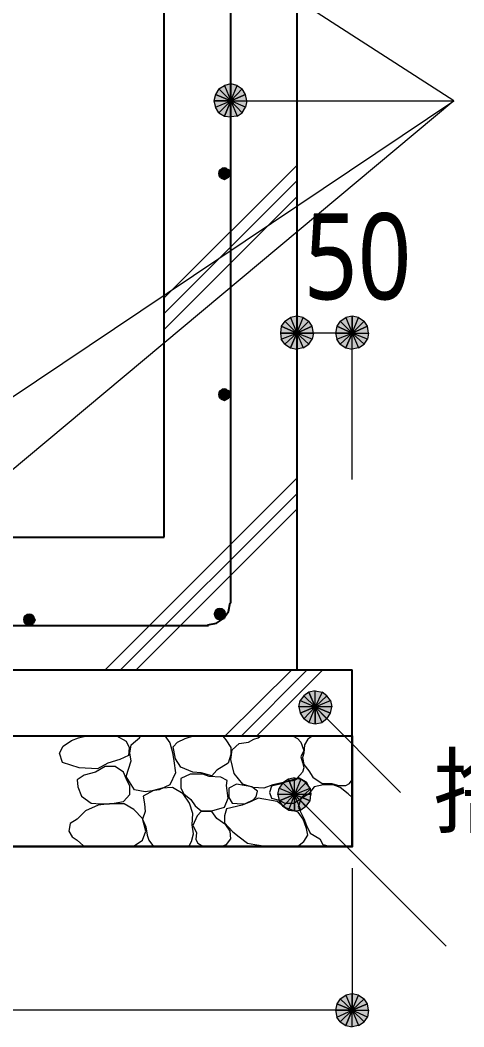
# Model space of a CAD drawing. Header units: millimetres. Extents: x 0 to 420, y 0 to 297.
# Drawn here: x 164.36 to 177.74, y 79.02 to 109.39 of the extents above; entities that cross this region are included whole.
import ezdxf
from ezdxf.enums import TextEntityAlignment as Align

# ---------------------------------------------------------------- set-up
doc = ezdxf.new("R2010")
doc.units = ezdxf.units.MM
doc.styles.add('kst32b', font='NotoSansJP-Variable.ttf')

msp = doc.modelspace()

# ---------------------------------------------------------------- hatches: boundary and pattern name
h = msp.add_hatch(color=7)
h.paths.add_polyline_path([(170.709, 107.463), (170.519, 107.421), (170.709, 106.955), (170.709, 107.463)])
h.paths.add_polyline_path([(170.519, 107.421), (170.709, 106.955), (170.349, 107.315), (170.519, 107.421)])
h.paths.add_polyline_path([(170.709, 106.955), (170.349, 107.315), (170.244, 107.146), (170.709, 106.955)])
h = msp.add_hatch(color=7)
h.paths.add_polyline_path([(171.154, 107.146), (171.048, 107.315), (170.709, 106.955), (171.154, 107.146)])
h.paths.add_polyline_path([(171.048, 107.315), (170.709, 106.955), (170.9, 107.421), (171.048, 107.315)])
h.paths.add_polyline_path([(170.709, 106.955), (170.9, 107.421), (170.709, 107.463), (170.709, 106.955)])
for points in [[(170.244, 107.146), (170.201, 106.955), (170.709, 106.955), (170.244, 107.146)], [(172.233, 100.161), (172.212, 99.949), (172.699, 99.949), (172.233, 100.161)], [(173.905, 100.161), (173.863, 99.949), (174.371, 99.949), (173.905, 100.161)], [(173.059, 89.112), (172.911, 89.006), (173.249, 88.667), (173.059, 89.112)], [(172.445, 86.487), (172.276, 86.381), (172.635, 86.021), (172.445, 86.487)], [(173.905, 79.714), (173.863, 79.523), (174.371, 79.523), (173.905, 79.714)]]:
    msp.add_hatch(color=7).paths.add_polyline_path(points)
h = msp.add_hatch(color=7)
h.paths.add_polyline_path([(170.201, 106.955), (170.244, 106.765), (170.709, 106.955), (170.201, 106.955)])
h.paths.add_polyline_path([(170.244, 106.765), (170.709, 106.955), (170.349, 106.595), (170.244, 106.765)])
h.paths.add_polyline_path([(170.709, 106.955), (170.349, 106.595), (170.519, 106.489), (170.709, 106.955)])
h = msp.add_hatch(color=7)
h.paths.add_polyline_path([(170.519, 106.489), (170.709, 106.468), (170.709, 106.955), (170.519, 106.489)])
h.paths.add_polyline_path([(170.709, 106.468), (170.709, 106.955), (170.9, 106.489), (170.709, 106.468)])
h.paths.add_polyline_path([(170.709, 106.955), (170.9, 106.489), (171.048, 106.595), (170.709, 106.955)])
h = msp.add_hatch(color=7)
h.paths.add_polyline_path([(171.048, 106.595), (171.154, 106.765), (170.709, 106.955), (171.048, 106.595)])
h.paths.add_polyline_path([(171.154, 106.765), (170.709, 106.955), (171.196, 106.955), (171.154, 106.765)])
h.paths.add_polyline_path([(170.709, 106.955), (171.196, 106.955), (171.154, 107.146), (170.709, 106.955)])
h = msp.add_hatch(color=7)
h.paths.add_polyline_path([(170.413, 104.881), (170.371, 104.754), (170.519, 104.754), (170.413, 104.881)])
h.paths.add_polyline_path([(170.371, 104.754), (170.519, 104.754), (170.413, 104.648), (170.371, 104.754)])
h.paths.add_polyline_path([(170.519, 104.754), (170.413, 104.648), (170.519, 104.584), (170.519, 104.754)])
h = msp.add_hatch(color=7)
h.paths.add_polyline_path([(170.688, 104.754), (170.646, 104.881), (170.519, 104.754), (170.688, 104.754)])
h.paths.add_polyline_path([(170.646, 104.881), (170.519, 104.754), (170.519, 104.923), (170.646, 104.881)])
h.paths.add_polyline_path([(170.519, 104.754), (170.519, 104.923), (170.413, 104.881), (170.519, 104.754)])
h = msp.add_hatch(color=7)
h.paths.add_polyline_path([(170.519, 104.584), (170.646, 104.648), (170.519, 104.754), (170.519, 104.584)])
h.paths.add_polyline_path([(170.646, 104.648), (170.519, 104.754), (170.688, 104.754), (170.646, 104.648)])
h = msp.add_hatch(color=7)
h.paths.add_polyline_path([(172.699, 100.457), (172.508, 100.415), (172.699, 99.949), (172.699, 100.457)])
h.paths.add_polyline_path([(172.508, 100.415), (172.699, 99.949), (172.339, 100.309), (172.508, 100.415)])
h.paths.add_polyline_path([(172.699, 99.949), (172.339, 100.309), (172.233, 100.161), (172.699, 99.949)])
h = msp.add_hatch(color=7)
h.paths.add_polyline_path([(173.164, 100.161), (173.059, 100.309), (172.699, 99.949), (173.164, 100.161)])
h.paths.add_polyline_path([(173.059, 100.309), (172.699, 99.949), (172.889, 100.415), (173.059, 100.309)])
h.paths.add_polyline_path([(172.699, 99.949), (172.889, 100.415), (172.699, 100.457), (172.699, 99.949)])
h = msp.add_hatch(color=7)
h.paths.add_polyline_path([(174.371, 100.457), (174.18, 100.415), (174.371, 99.949), (174.371, 100.457)])
h.paths.add_polyline_path([(174.18, 100.415), (174.371, 99.949), (174.011, 100.309), (174.18, 100.415)])
h.paths.add_polyline_path([(174.371, 99.949), (174.011, 100.309), (173.905, 100.161), (174.371, 99.949)])
h = msp.add_hatch(color=7)
h.paths.add_polyline_path([(174.837, 100.161), (174.731, 100.309), (174.371, 99.949), (174.837, 100.161)])
h.paths.add_polyline_path([(174.731, 100.309), (174.371, 99.949), (174.562, 100.415), (174.731, 100.309)])
h.paths.add_polyline_path([(174.371, 99.949), (174.562, 100.415), (174.371, 100.457), (174.371, 99.949)])
h = msp.add_hatch(color=7)
h.paths.add_polyline_path([(172.212, 99.949), (172.233, 99.759), (172.699, 99.949), (172.212, 99.949)])
h.paths.add_polyline_path([(172.233, 99.759), (172.699, 99.949), (172.339, 99.61), (172.233, 99.759)])
h.paths.add_polyline_path([(172.699, 99.949), (172.339, 99.61), (172.508, 99.504), (172.699, 99.949)])
h = msp.add_hatch(color=7)
h.paths.add_polyline_path([(172.508, 99.504), (172.699, 99.462), (172.699, 99.949), (172.508, 99.504)])
h.paths.add_polyline_path([(172.699, 99.462), (172.699, 99.949), (172.889, 99.504), (172.699, 99.462)])
h.paths.add_polyline_path([(172.699, 99.949), (172.889, 99.504), (173.059, 99.61), (172.699, 99.949)])
h = msp.add_hatch(color=7)
h.paths.add_polyline_path([(173.059, 99.61), (173.164, 99.759), (172.699, 99.949), (173.059, 99.61)])
h.paths.add_polyline_path([(173.164, 99.759), (172.699, 99.949), (173.207, 99.949), (173.164, 99.759)])
h.paths.add_polyline_path([(172.699, 99.949), (173.207, 99.949), (173.164, 100.161), (172.699, 99.949)])
h = msp.add_hatch(color=7)
h.paths.add_polyline_path([(173.863, 99.949), (173.905, 99.759), (174.371, 99.949), (173.863, 99.949)])
h.paths.add_polyline_path([(173.905, 99.759), (174.371, 99.949), (174.011, 99.61), (173.905, 99.759)])
h.paths.add_polyline_path([(174.371, 99.949), (174.011, 99.61), (174.18, 99.504), (174.371, 99.949)])
h = msp.add_hatch(color=7)
h.paths.add_polyline_path([(174.18, 99.504), (174.371, 99.462), (174.371, 99.949), (174.18, 99.504)])
h.paths.add_polyline_path([(174.371, 99.462), (174.371, 99.949), (174.562, 99.504), (174.371, 99.462)])
h.paths.add_polyline_path([(174.371, 99.949), (174.562, 99.504), (174.731, 99.61), (174.371, 99.949)])
h = msp.add_hatch(color=7)
h.paths.add_polyline_path([(174.731, 99.61), (174.837, 99.759), (174.371, 99.949), (174.731, 99.61)])
h.paths.add_polyline_path([(174.837, 99.759), (174.371, 99.949), (174.858, 99.949), (174.837, 99.759)])
h.paths.add_polyline_path([(174.371, 99.949), (174.858, 99.949), (174.837, 100.161), (174.371, 99.949)])
h = msp.add_hatch(color=7)
h.paths.add_polyline_path([(170.413, 98.213), (170.371, 98.086), (170.519, 98.086), (170.413, 98.213)])
h.paths.add_polyline_path([(170.371, 98.086), (170.519, 98.086), (170.413, 97.98), (170.371, 98.086)])
h.paths.add_polyline_path([(170.519, 98.086), (170.413, 97.98), (170.519, 97.917), (170.519, 98.086)])
h = msp.add_hatch(color=7)
h.paths.add_polyline_path([(170.688, 98.086), (170.646, 98.213), (170.519, 98.086), (170.688, 98.086)])
h.paths.add_polyline_path([(170.646, 98.213), (170.519, 98.086), (170.519, 98.256), (170.646, 98.213)])
h.paths.add_polyline_path([(170.519, 98.086), (170.519, 98.256), (170.413, 98.213), (170.519, 98.086)])
h = msp.add_hatch(color=7)
h.paths.add_polyline_path([(170.519, 97.917), (170.646, 97.98), (170.519, 98.086), (170.519, 97.917)])
h.paths.add_polyline_path([(170.646, 97.98), (170.519, 98.086), (170.688, 98.086), (170.646, 97.98)])
h = msp.add_hatch(color=7)
h.paths.add_polyline_path([(164.804, 91.292), (164.761, 91.419), (164.634, 91.292), (164.804, 91.292)])
h.paths.add_polyline_path([(164.761, 91.419), (164.634, 91.292), (164.634, 91.461), (164.761, 91.419)])
h.paths.add_polyline_path([(164.634, 91.292), (164.634, 91.461), (164.529, 91.419), (164.634, 91.292)])
h = msp.add_hatch(color=7)
h.paths.add_polyline_path([(170.265, 91.567), (170.222, 91.461), (170.392, 91.461), (170.265, 91.567)])
h.paths.add_polyline_path([(170.222, 91.461), (170.392, 91.461), (170.265, 91.334), (170.222, 91.461)])
h.paths.add_polyline_path([(170.392, 91.461), (170.265, 91.334), (170.392, 91.292), (170.392, 91.461)])
h = msp.add_hatch(color=7)
h.paths.add_polyline_path([(170.561, 91.461), (170.519, 91.567), (170.392, 91.461), (170.561, 91.461)])
h.paths.add_polyline_path([(170.519, 91.567), (170.392, 91.461), (170.392, 91.63), (170.519, 91.567)])
h.paths.add_polyline_path([(170.392, 91.461), (170.392, 91.63), (170.265, 91.567), (170.392, 91.461)])
h = msp.add_hatch(color=7)
h.paths.add_polyline_path([(170.392, 91.292), (170.519, 91.334), (170.392, 91.461), (170.392, 91.292)])
h.paths.add_polyline_path([(170.519, 91.334), (170.392, 91.461), (170.561, 91.461), (170.519, 91.334)])
h = msp.add_hatch(color=7)
h.paths.add_polyline_path([(164.529, 91.419), (164.465, 91.292), (164.634, 91.292), (164.529, 91.419)])
h.paths.add_polyline_path([(164.465, 91.292), (164.634, 91.292), (164.529, 91.186), (164.465, 91.292)])
h.paths.add_polyline_path([(164.634, 91.292), (164.529, 91.186), (164.634, 91.122), (164.634, 91.292)])
h = msp.add_hatch(color=7)
h.paths.add_polyline_path([(164.634, 91.122), (164.761, 91.186), (164.634, 91.292), (164.634, 91.122)])
h.paths.add_polyline_path([(164.761, 91.186), (164.634, 91.292), (164.804, 91.292), (164.761, 91.186)])
h = msp.add_hatch(color=7)
h.paths.add_polyline_path([(172.911, 89.006), (172.805, 88.858), (173.249, 88.667), (172.911, 89.006)])
h.paths.add_polyline_path([(172.805, 88.858), (173.249, 88.667), (172.762, 88.667), (172.805, 88.858)])
h.paths.add_polyline_path([(173.249, 88.667), (172.762, 88.667), (172.805, 88.477), (173.249, 88.667)])
h = msp.add_hatch(color=7)
h.paths.add_polyline_path([(173.609, 89.006), (173.461, 89.112), (173.249, 88.667), (173.609, 89.006)])
h.paths.add_polyline_path([(173.461, 89.112), (173.249, 88.667), (173.249, 89.154), (173.461, 89.112)])
h.paths.add_polyline_path([(173.249, 88.667), (173.249, 89.154), (173.059, 89.112), (173.249, 88.667)])
h = msp.add_hatch(color=7)
h.paths.add_polyline_path([(173.715, 88.477), (173.757, 88.667), (173.249, 88.667), (173.715, 88.477)])
h.paths.add_polyline_path([(173.757, 88.667), (173.249, 88.667), (173.715, 88.858), (173.757, 88.667)])
h.paths.add_polyline_path([(173.249, 88.667), (173.715, 88.858), (173.609, 89.006), (173.249, 88.667)])
h = msp.add_hatch(color=7)
h.paths.add_polyline_path([(172.805, 88.477), (172.911, 88.307), (173.249, 88.667), (172.805, 88.477)])
h.paths.add_polyline_path([(172.911, 88.307), (173.249, 88.667), (173.059, 88.202), (172.911, 88.307)])
h.paths.add_polyline_path([(173.249, 88.667), (173.059, 88.202), (173.249, 88.159), (173.249, 88.667)])
h = msp.add_hatch(color=7)
h.paths.add_polyline_path([(173.249, 88.159), (173.461, 88.202), (173.249, 88.667), (173.249, 88.159)])
h.paths.add_polyline_path([(173.461, 88.202), (173.249, 88.667), (173.609, 88.307), (173.461, 88.202)])
h.paths.add_polyline_path([(173.249, 88.667), (173.609, 88.307), (173.715, 88.477), (173.249, 88.667)])
h = msp.add_hatch(color=7)
h.paths.add_polyline_path([(172.276, 86.381), (172.17, 86.212), (172.635, 86.021), (172.276, 86.381)])
h.paths.add_polyline_path([(172.17, 86.212), (172.635, 86.021), (172.127, 86.021), (172.17, 86.212)])
h.paths.add_polyline_path([(172.635, 86.021), (172.127, 86.021), (172.17, 85.831), (172.635, 86.021)])
h = msp.add_hatch(color=7)
h.paths.add_polyline_path([(172.974, 86.381), (172.826, 86.487), (172.635, 86.021), (172.974, 86.381)])
h.paths.add_polyline_path([(172.826, 86.487), (172.635, 86.021), (172.635, 86.529), (172.826, 86.487)])
h.paths.add_polyline_path([(172.635, 86.021), (172.635, 86.529), (172.445, 86.487), (172.635, 86.021)])
h = msp.add_hatch(color=7)
h.paths.add_polyline_path([(173.101, 85.831), (173.122, 86.021), (172.635, 86.021), (173.101, 85.831)])
h.paths.add_polyline_path([(173.122, 86.021), (172.635, 86.021), (173.101, 86.212), (173.122, 86.021)])
h.paths.add_polyline_path([(172.635, 86.021), (173.101, 86.212), (172.974, 86.381), (172.635, 86.021)])
h = msp.add_hatch(color=7)
h.paths.add_polyline_path([(172.17, 85.831), (172.276, 85.662), (172.635, 86.021), (172.17, 85.831)])
h.paths.add_polyline_path([(172.276, 85.662), (172.635, 86.021), (172.445, 85.556), (172.276, 85.662)])
h.paths.add_polyline_path([(172.635, 86.021), (172.445, 85.556), (172.635, 85.534), (172.635, 86.021)])
h = msp.add_hatch(color=7)
h.paths.add_polyline_path([(172.635, 85.534), (172.826, 85.556), (172.635, 86.021), (172.635, 85.534)])
h.paths.add_polyline_path([(172.826, 85.556), (172.635, 86.021), (172.974, 85.662), (172.826, 85.556)])
h.paths.add_polyline_path([(172.635, 86.021), (172.974, 85.662), (173.101, 85.831), (172.635, 86.021)])
h = msp.add_hatch(color=7)
h.paths.add_polyline_path([(174.371, 80.01), (174.18, 79.968), (174.371, 79.523), (174.371, 80.01)])
h.paths.add_polyline_path([(174.18, 79.968), (174.371, 79.523), (174.011, 79.862), (174.18, 79.968)])
h.paths.add_polyline_path([(174.371, 79.523), (174.011, 79.862), (173.905, 79.714), (174.371, 79.523)])
h = msp.add_hatch(color=7)
h.paths.add_polyline_path([(174.837, 79.714), (174.731, 79.862), (174.371, 79.523), (174.837, 79.714)])
h.paths.add_polyline_path([(174.731, 79.862), (174.371, 79.523), (174.562, 79.968), (174.731, 79.862)])
h.paths.add_polyline_path([(174.371, 79.523), (174.562, 79.968), (174.371, 80.01), (174.371, 79.523)])
h = msp.add_hatch(color=7)
h.paths.add_polyline_path([(174.731, 79.163), (174.837, 79.312), (174.371, 79.523), (174.731, 79.163)])
h.paths.add_polyline_path([(174.837, 79.312), (174.371, 79.523), (174.858, 79.523), (174.837, 79.312)])
h.paths.add_polyline_path([(174.371, 79.523), (174.858, 79.523), (174.837, 79.714), (174.371, 79.523)])
h = msp.add_hatch(color=7)
h.paths.add_polyline_path([(173.863, 79.523), (173.905, 79.312), (174.371, 79.523), (173.863, 79.523)])
h.paths.add_polyline_path([(173.905, 79.312), (174.371, 79.523), (174.011, 79.163), (173.905, 79.312)])
h.paths.add_polyline_path([(174.371, 79.523), (174.011, 79.163), (174.18, 79.057), (174.371, 79.523)])
h = msp.add_hatch(color=7)
h.paths.add_polyline_path([(174.18, 79.057), (174.371, 79.015), (174.371, 79.523), (174.18, 79.057)])
h.paths.add_polyline_path([(174.371, 79.015), (174.371, 79.523), (174.562, 79.057), (174.371, 79.015)])
h.paths.add_polyline_path([(174.371, 79.523), (174.562, 79.057), (174.731, 79.163), (174.371, 79.523)])

# ---------------------------------------------------------------- linework, layer by layer
at = {"lineweight": 25}
for points in [[(168.698, 93.789), (168.698, 125.455), (172.699, 125.455), (172.699, 89.789)], [(170.709, 91.8), (170.709, 124.989)], [(148.696, 93.789), (168.698, 93.789)], [(170.021, 91.144), (170.281, 91.196), (170.493, 91.339), (170.636, 91.551), (170.688, 91.81)], [(147.362, 91.122), (170.032, 91.122)], [(143.044, 89.789), (174.371, 89.789)], [(143.044, 89.789), (143.044, 87.799), (174.371, 87.799), (174.371, 89.789)]]:
    msp.add_lwpolyline(points, dxfattribs=at)
at = {"lineweight": 13}
for points in [[(170.709, 106.955), (177.44, 106.955), (170.519, 111.421)], [(153.839, 91.122), (177.44, 106.955), (158.708, 91.292)], [(168.698, 101.007), (172.699, 105.008)], [(168.698, 100.542), (172.699, 104.542)], [(168.698, 100.055), (172.699, 104.055)], [(174.371, 99.949), (172.699, 99.949)], [(174.371, 95.525), (174.371, 99.949)], [(166.92, 89.789), (172.699, 95.568)], [(167.386, 89.789), (172.699, 95.102)], [(167.852, 89.789), (172.699, 94.636)], [(170.54, 87.799), (172.551, 89.789)], [(171.027, 87.799), (173.016, 89.789)], [(171.492, 87.799), (173.482, 89.789)], [(173.249, 88.667), (175.832, 86.085)], [(167.259, 87.799), (167.555, 87.63), (167.64, 87.439), (167.619, 87.207), (167.365, 87.08), (167.005, 86.974), (166.687, 86.804), (166.137, 86.826), (165.629, 86.995), (165.545, 87.27), (165.65, 87.482), (165.904, 87.651), (166.116, 87.736), (166.37, 87.799)], [(168.72, 87.799), (168.868, 87.588), (168.952, 87.291), (168.995, 87.037), (169.037, 86.678), (168.868, 86.318), (168.55, 86.17), (168.127, 86.106), (167.809, 86.17), (167.555, 86.572), (167.704, 87.037), (167.661, 87.27), (167.704, 87.524), (167.83, 87.63), (167.958, 87.736), (168, 87.799)], [(170.455, 87.799), (170.561, 87.672), (170.709, 87.439), (170.709, 87.228), (170.625, 86.974), (170.286, 86.762), (170.138, 86.593), (169.82, 86.678), (169.566, 86.699), (169.206, 86.847), (169.037, 87.101), (168.974, 87.461), (169.101, 87.609), (169.333, 87.715), (169.587, 87.799)], [(172.572, 87.799), (172.72, 87.715), (172.826, 87.609), (172.911, 87.355), (172.826, 87.164), (172.868, 86.995), (172.911, 86.826), (172.868, 86.699), (172.699, 86.508), (172.339, 86.402), (171.979, 86.318), (171.704, 86.212), (171.387, 86.233), (171.069, 86.339), (170.815, 86.656), (170.709, 87.08), (170.752, 87.376), (170.963, 87.566), (171.238, 87.609), (171.408, 87.694), (171.535, 87.736), (171.619, 87.799)], [(173.186, 87.799), (173.037, 87.694), (172.932, 87.524), (172.911, 87.27), (172.868, 87.143), (172.911, 86.931), (173.059, 86.741), (173.186, 86.55), (173.461, 86.36), (173.757, 86.36), (173.969, 86.296), (174.18, 86.296), (174.286, 86.36), (174.371, 86.466)], [(174.371, 85.937), (174.244, 86.043), (174.011, 86.233), (173.8, 86.318), (173.503, 86.318), (173.228, 86.254), (173.059, 86.043), (172.826, 85.894), (172.741, 85.64), (172.911, 85.302), (172.995, 85.09), (173.101, 84.857), (173.397, 84.688), (173.482, 84.519), (173.715, 84.455)], [(169.439, 84.455), (169.524, 84.603), (169.587, 84.836), (169.545, 85.111), (169.566, 85.45), (169.46, 85.767), (169.27, 86.043), (168.952, 86.233), (168.635, 86.212), (168.381, 86.148), (168.063, 85.979), (168.106, 85.746), (168.127, 85.513), (168.042, 85.28), (168.148, 85.048), (168.19, 84.794), (168.233, 84.646), (168.381, 84.455)], [(172.635, 86.021), (177.207, 81.449)], [(167.767, 84.455), (168.042, 84.646), (168.148, 84.921), (168.042, 85.302), (167.788, 85.577), (167.492, 85.746), (167.047, 85.746), (166.709, 85.704), (166.328, 85.534), (166.074, 85.28), (165.862, 85.154), (165.82, 84.921), (165.926, 84.751), (166.074, 84.646), (166.264, 84.476), (166.391, 84.455)], [(172.72, 84.455), (172.911, 84.603), (173.037, 84.794), (172.995, 85.005), (172.889, 85.28), (172.741, 85.492), (172.36, 85.619), (172.106, 85.81), (171.535, 85.915), (171.323, 85.81), (171.048, 85.704), (170.582, 85.598), (170.519, 85.386), (170.519, 85.175), (170.773, 84.899), (170.963, 84.751), (171.217, 84.561), (171.429, 84.519), (171.831, 84.455)], [(170.413, 84.455), (170.582, 84.519), (170.709, 84.688), (170.688, 84.921), (170.561, 85.111), (170.286, 85.302), (170.138, 85.513), (169.82, 85.513), (169.693, 85.386), (169.566, 85.09), (169.672, 84.878), (169.651, 84.667), (169.714, 84.561), (169.884, 84.455)], [(174.371, 83.799), (174.371, 79.523), (143.044, 79.523)]]:
    msp.add_lwpolyline(points, dxfattribs=at)
at = {"lineweight": 0}
for points in [[(170.709, 106.955), (170.349, 107.315), (170.244, 107.146)], [(170.519, 107.421), (170.709, 106.955), (170.349, 107.315)], [(170.709, 107.463), (170.519, 107.421), (170.709, 106.955)], [(170.709, 106.955), (170.9, 107.421), (170.709, 107.463)], [(171.048, 107.315), (170.709, 106.955), (170.9, 107.421)], [(171.154, 107.146), (171.048, 107.315), (170.709, 106.955)], [(170.244, 107.146), (170.201, 106.955), (170.709, 106.955)], [(170.201, 106.955), (170.244, 106.765), (170.709, 106.955)], [(170.244, 106.765), (170.709, 106.955), (170.349, 106.595)], [(170.709, 106.955), (170.349, 106.595), (170.519, 106.489)], [(170.519, 106.489), (170.709, 106.468), (170.709, 106.955)], [(170.709, 106.955), (171.196, 106.955), (171.154, 107.146)], [(170.709, 106.468), (170.709, 106.955), (170.9, 106.489)], [(170.709, 106.955), (170.9, 106.489), (171.048, 106.595)], [(171.048, 106.595), (171.154, 106.765), (170.709, 106.955)], [(171.154, 106.765), (170.709, 106.955), (171.196, 106.955)], [(170.413, 104.881), (170.371, 104.754), (170.519, 104.754)], [(170.519, 104.754), (170.519, 104.923), (170.413, 104.881)], [(170.646, 104.881), (170.519, 104.754), (170.519, 104.923)], [(170.688, 104.754), (170.646, 104.881), (170.519, 104.754)], [(170.371, 104.754), (170.519, 104.754), (170.413, 104.648)], [(170.519, 104.754), (170.413, 104.648), (170.519, 104.584)], [(170.519, 104.584), (170.646, 104.648), (170.519, 104.754)], [(170.646, 104.648), (170.519, 104.754), (170.688, 104.754)], [(172.699, 99.949), (172.339, 100.309), (172.233, 100.161)], [(172.508, 100.415), (172.699, 99.949), (172.339, 100.309)], [(172.699, 100.457), (172.508, 100.415), (172.699, 99.949)], [(172.699, 99.949), (172.889, 100.415), (172.699, 100.457)], [(173.059, 100.309), (172.699, 99.949), (172.889, 100.415)], [(173.164, 100.161), (173.059, 100.309), (172.699, 99.949)], [(174.371, 99.949), (174.011, 100.309), (173.905, 100.161)], [(174.18, 100.415), (174.371, 99.949), (174.011, 100.309)], [(174.371, 100.457), (174.18, 100.415), (174.371, 99.949)], [(174.371, 99.949), (174.562, 100.415), (174.371, 100.457)], [(174.731, 100.309), (174.371, 99.949), (174.562, 100.415)], [(174.837, 100.161), (174.731, 100.309), (174.371, 99.949)], [(172.233, 100.161), (172.212, 99.949), (172.699, 99.949)], [(172.212, 99.949), (172.233, 99.759), (172.699, 99.949)], [(172.233, 99.759), (172.699, 99.949), (172.339, 99.61)], [(172.699, 99.949), (172.339, 99.61), (172.508, 99.504)], [(172.508, 99.504), (172.699, 99.462), (172.699, 99.949)], [(172.699, 99.949), (173.207, 99.949), (173.164, 100.161)], [(172.699, 99.462), (172.699, 99.949), (172.889, 99.504)], [(172.699, 99.949), (172.889, 99.504), (173.059, 99.61)], [(173.059, 99.61), (173.164, 99.759), (172.699, 99.949)], [(173.164, 99.759), (172.699, 99.949), (173.207, 99.949)], [(173.905, 100.161), (173.863, 99.949), (174.371, 99.949)], [(173.863, 99.949), (173.905, 99.759), (174.371, 99.949)], [(173.905, 99.759), (174.371, 99.949), (174.011, 99.61)], [(174.371, 99.949), (174.011, 99.61), (174.18, 99.504)], [(174.18, 99.504), (174.371, 99.462), (174.371, 99.949)], [(174.371, 99.949), (174.858, 99.949), (174.837, 100.161)], [(174.371, 99.462), (174.371, 99.949), (174.562, 99.504)], [(174.371, 99.949), (174.562, 99.504), (174.731, 99.61)], [(174.731, 99.61), (174.837, 99.759), (174.371, 99.949)], [(174.837, 99.759), (174.371, 99.949), (174.858, 99.949)], [(170.413, 98.213), (170.371, 98.086), (170.519, 98.086)], [(170.519, 98.086), (170.519, 98.256), (170.413, 98.213)], [(170.646, 98.213), (170.519, 98.086), (170.519, 98.256)], [(170.688, 98.086), (170.646, 98.213), (170.519, 98.086)], [(170.371, 98.086), (170.519, 98.086), (170.413, 97.98)], [(170.519, 98.086), (170.413, 97.98), (170.519, 97.917)], [(170.519, 97.917), (170.646, 97.98), (170.519, 98.086)], [(170.646, 97.98), (170.519, 98.086), (170.688, 98.086)], [(164.634, 91.292), (164.634, 91.461), (164.529, 91.419)], [(164.761, 91.419), (164.634, 91.292), (164.634, 91.461)], [(170.265, 91.567), (170.222, 91.461), (170.392, 91.461)], [(170.222, 91.461), (170.392, 91.461), (170.265, 91.334)], [(170.392, 91.461), (170.392, 91.63), (170.265, 91.567)], [(170.392, 91.461), (170.265, 91.334), (170.392, 91.292)], [(170.519, 91.567), (170.392, 91.461), (170.392, 91.63)], [(170.561, 91.461), (170.519, 91.567), (170.392, 91.461)], [(170.392, 91.292), (170.519, 91.334), (170.392, 91.461)], [(170.519, 91.334), (170.392, 91.461), (170.561, 91.461)], [(164.529, 91.419), (164.465, 91.292), (164.634, 91.292)], [(164.465, 91.292), (164.634, 91.292), (164.529, 91.186)], [(164.634, 91.292), (164.529, 91.186), (164.634, 91.122)], [(164.804, 91.292), (164.761, 91.419), (164.634, 91.292)], [(164.634, 91.122), (164.761, 91.186), (164.634, 91.292)], [(164.761, 91.186), (164.634, 91.292), (164.804, 91.292)], [(172.911, 89.006), (172.805, 88.858), (173.249, 88.667)], [(173.059, 89.112), (172.911, 89.006), (173.249, 88.667)], [(173.249, 88.667), (173.249, 89.154), (173.059, 89.112)], [(173.461, 89.112), (173.249, 88.667), (173.249, 89.154)], [(173.609, 89.006), (173.461, 89.112), (173.249, 88.667)], [(173.249, 88.667), (173.715, 88.858), (173.609, 89.006)], [(172.805, 88.858), (173.249, 88.667), (172.762, 88.667)], [(173.757, 88.667), (173.249, 88.667), (173.715, 88.858)], [(173.249, 88.667), (172.762, 88.667), (172.805, 88.477)], [(172.805, 88.477), (172.911, 88.307), (173.249, 88.667)], [(172.911, 88.307), (173.249, 88.667), (173.059, 88.202)], [(173.249, 88.667), (173.059, 88.202), (173.249, 88.159)], [(173.249, 88.159), (173.461, 88.202), (173.249, 88.667)], [(173.461, 88.202), (173.249, 88.667), (173.609, 88.307)], [(173.249, 88.667), (173.609, 88.307), (173.715, 88.477)], [(173.715, 88.477), (173.757, 88.667), (173.249, 88.667)], [(172.276, 86.381), (172.17, 86.212), (172.635, 86.021)], [(172.445, 86.487), (172.276, 86.381), (172.635, 86.021)], [(172.635, 86.021), (172.635, 86.529), (172.445, 86.487)], [(172.826, 86.487), (172.635, 86.021), (172.635, 86.529)], [(172.974, 86.381), (172.826, 86.487), (172.635, 86.021)], [(172.635, 86.021), (173.101, 86.212), (172.974, 86.381)], [(172.17, 86.212), (172.635, 86.021), (172.127, 86.021)], [(172.635, 86.021), (172.127, 86.021), (172.17, 85.831)], [(172.17, 85.831), (172.276, 85.662), (172.635, 86.021)], [(172.276, 85.662), (172.635, 86.021), (172.445, 85.556)], [(172.635, 86.021), (172.445, 85.556), (172.635, 85.534)], [(173.122, 86.021), (172.635, 86.021), (173.101, 86.212)], [(172.635, 85.534), (172.826, 85.556), (172.635, 86.021)], [(172.826, 85.556), (172.635, 86.021), (172.974, 85.662)], [(172.635, 86.021), (172.974, 85.662), (173.101, 85.831)], [(173.101, 85.831), (173.122, 86.021), (172.635, 86.021)], [(174.18, 79.968), (174.371, 79.523), (174.011, 79.862)], [(174.371, 80.01), (174.18, 79.968), (174.371, 79.523)], [(174.371, 79.523), (174.562, 79.968), (174.371, 80.01)], [(174.731, 79.862), (174.371, 79.523), (174.562, 79.968)], [(173.905, 79.714), (173.863, 79.523), (174.371, 79.523)], [(174.371, 79.523), (174.011, 79.862), (173.905, 79.714)], [(174.837, 79.714), (174.731, 79.862), (174.371, 79.523)], [(174.371, 79.523), (174.858, 79.523), (174.837, 79.714)], [(173.863, 79.523), (173.905, 79.312), (174.371, 79.523)], [(173.905, 79.312), (174.371, 79.523), (174.011, 79.163)], [(174.371, 79.523), (174.011, 79.163), (174.18, 79.057)], [(174.18, 79.057), (174.371, 79.015), (174.371, 79.523)], [(174.371, 79.015), (174.371, 79.523), (174.562, 79.057)], [(174.371, 79.523), (174.562, 79.057), (174.731, 79.163)], [(174.731, 79.163), (174.837, 79.312), (174.371, 79.523)], [(174.837, 79.312), (174.371, 79.523), (174.858, 79.523)]]:
    msp.add_lwpolyline(points, close=True, dxfattribs=at)
at = {"lineweight": 25}
for points in [[(170.667, 104.764), (170.654, 104.826), (170.62, 104.877), (170.57, 104.911), (170.508, 104.923), (170.446, 104.911), (170.396, 104.877), (170.362, 104.826), (170.349, 104.764), (170.362, 104.703), (170.396, 104.652), (170.446, 104.618), (170.508, 104.606), (170.57, 104.618), (170.62, 104.652), (170.654, 104.703)], [(170.667, 98.097), (170.654, 98.159), (170.62, 98.209), (170.57, 98.243), (170.508, 98.256), (170.446, 98.243), (170.396, 98.209), (170.362, 98.159), (170.349, 98.097), (170.362, 98.035), (170.396, 97.985), (170.446, 97.951), (170.508, 97.938), (170.57, 97.951), (170.62, 97.985), (170.654, 98.035)], [(164.783, 91.302), (164.77, 91.364), (164.736, 91.415), (164.686, 91.449), (164.624, 91.461), (164.562, 91.449), (164.512, 91.415), (164.477, 91.364), (164.465, 91.302), (164.477, 91.241), (164.512, 91.19), (164.562, 91.156), (164.624, 91.144), (164.686, 91.156), (164.736, 91.19), (164.77, 91.241)], [(170.54, 91.472), (170.527, 91.534), (170.493, 91.584), (170.443, 91.618), (170.381, 91.63), (170.319, 91.618), (170.269, 91.584), (170.235, 91.534), (170.222, 91.472), (170.235, 91.41), (170.269, 91.359), (170.319, 91.325), (170.381, 91.313), (170.443, 91.325), (170.493, 91.359), (170.527, 91.41)]]:
    msp.add_lwpolyline(points, close=True, dxfattribs=at)
at = {"lineweight": 30}
msp.add_lwpolyline([(143.044, 87.799), (143.044, 84.455), (174.371, 84.455), (174.371, 87.799)], dxfattribs=at)
at = {"lineweight": 13}
for points in [[(167.196, 85.767), (167.471, 85.81), (167.661, 86.021), (167.661, 86.275), (167.555, 86.508), (167.471, 86.699), (167.217, 86.868), (166.92, 86.868), (166.624, 86.699), (166.285, 86.614), (166.074, 86.466), (166.095, 86.254), (166.201, 85.979), (166.497, 85.767), (166.793, 85.746), (167.047, 85.746)], [(169.82, 85.534), (170.138, 85.534), (170.519, 85.64), (170.625, 85.915), (170.582, 86.296), (170.603, 86.445), (170.413, 86.55), (170.053, 86.572), (169.862, 86.635), (169.482, 86.635), (169.206, 86.508), (169.206, 86.212), (169.291, 86.043), (169.503, 85.873), (169.63, 85.683)], [(171.133, 85.746), (171.408, 85.873), (171.471, 85.958), (171.513, 86.127), (171.344, 86.254), (171.111, 86.296), (170.879, 86.339), (170.646, 86.212), (170.646, 85.937), (170.752, 85.767), (171.048, 85.746)], [(172.17, 85.852), (172.339, 85.767), (172.614, 85.767), (172.826, 85.894), (172.953, 86.043), (173.101, 86.191), (172.995, 86.402), (172.762, 86.529), (172.635, 86.445), (172.36, 86.402), (172.191, 86.339), (171.937, 86.275), (171.873, 86.085), (171.937, 85.915)]]:
    msp.add_lwpolyline(points, close=True, dxfattribs=at)

# ---------------------------------------------------------------- texts
at = {"style": 'kst32b'}
for s, height, p, p2 in [('50', 2.5989, (172.911, 100.965), (176.159, 100.965)), ('捨コンクリート', 2.0791, (176.826, 85.09), (195.019, 85.09))]:
    msp.add_text(s, height=height, dxfattribs=at).set_placement(p, p2, align=Align.FIT)

doc.saveas('drawing.dxf')
